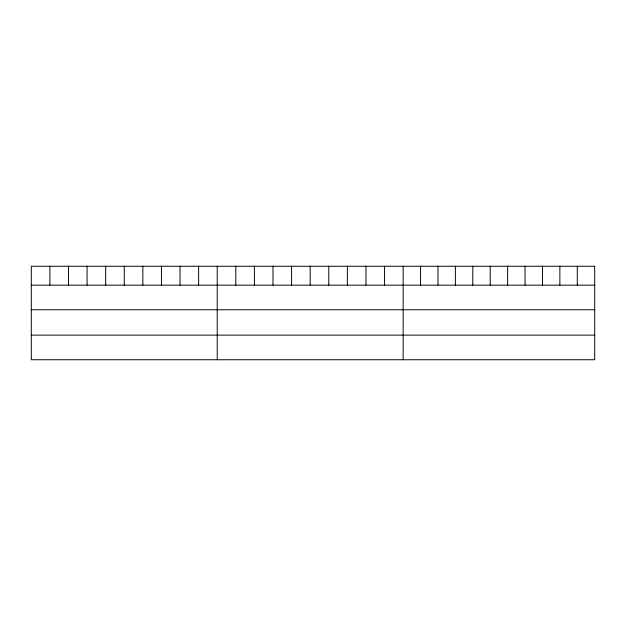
<?xml version="1.0" encoding="UTF-8"?>
<svg xmlns="http://www.w3.org/2000/svg" width="626" height="626" viewBox="0 0 626 626"><rect width="100%" height="100%" fill="white"/><g stroke="black" fill="none" stroke-linecap="round" stroke-linejoin="round"><path stroke-width="0.94" d="M31.3 285.159L594.7 285.159M31.3 309.768L594.7 309.768M31.3 335.129L594.7 335.129M577.289 266.261L577.289 285.159M559.871 266.261L559.871 285.159M542.46 266.261L542.46 285.159M525.042 266.261L525.042 285.159M507.631 266.261L507.631 285.159M490.213 266.261L490.213 285.159M472.802 266.261L472.802 285.159M455.384 266.261L455.384 285.159M437.973 266.261L437.973 285.159M420.555 266.261L420.555 285.159M403.144 266.261L403.144 359.739M384.552 266.261L384.552 285.159M365.96 266.261L365.96 285.159M347.367 266.261L347.367 285.159M328.775 266.261L328.775 285.159M310.183 266.261L310.183 285.159M291.591 266.261L291.591 285.159M272.999 266.261L272.999 285.159M254.406 266.261L254.406 285.159M235.814 266.261L235.814 285.159M217.222 266.261L217.222 359.739M198.63 266.261L198.63 285.159M180.038 266.261L180.038 285.159M161.445 266.261L161.445 285.159M142.853 266.261L142.853 285.159M124.261 266.261L124.261 285.159M105.669 266.261L105.669 285.159M87.077 266.261L87.077 285.159M68.484 266.261L68.484 285.159M49.892 266.261L49.892 285.159M594.7 266.261L31.3 266.261L31.3 359.739L594.7 359.739L594.7 266.261"/></g></svg>
